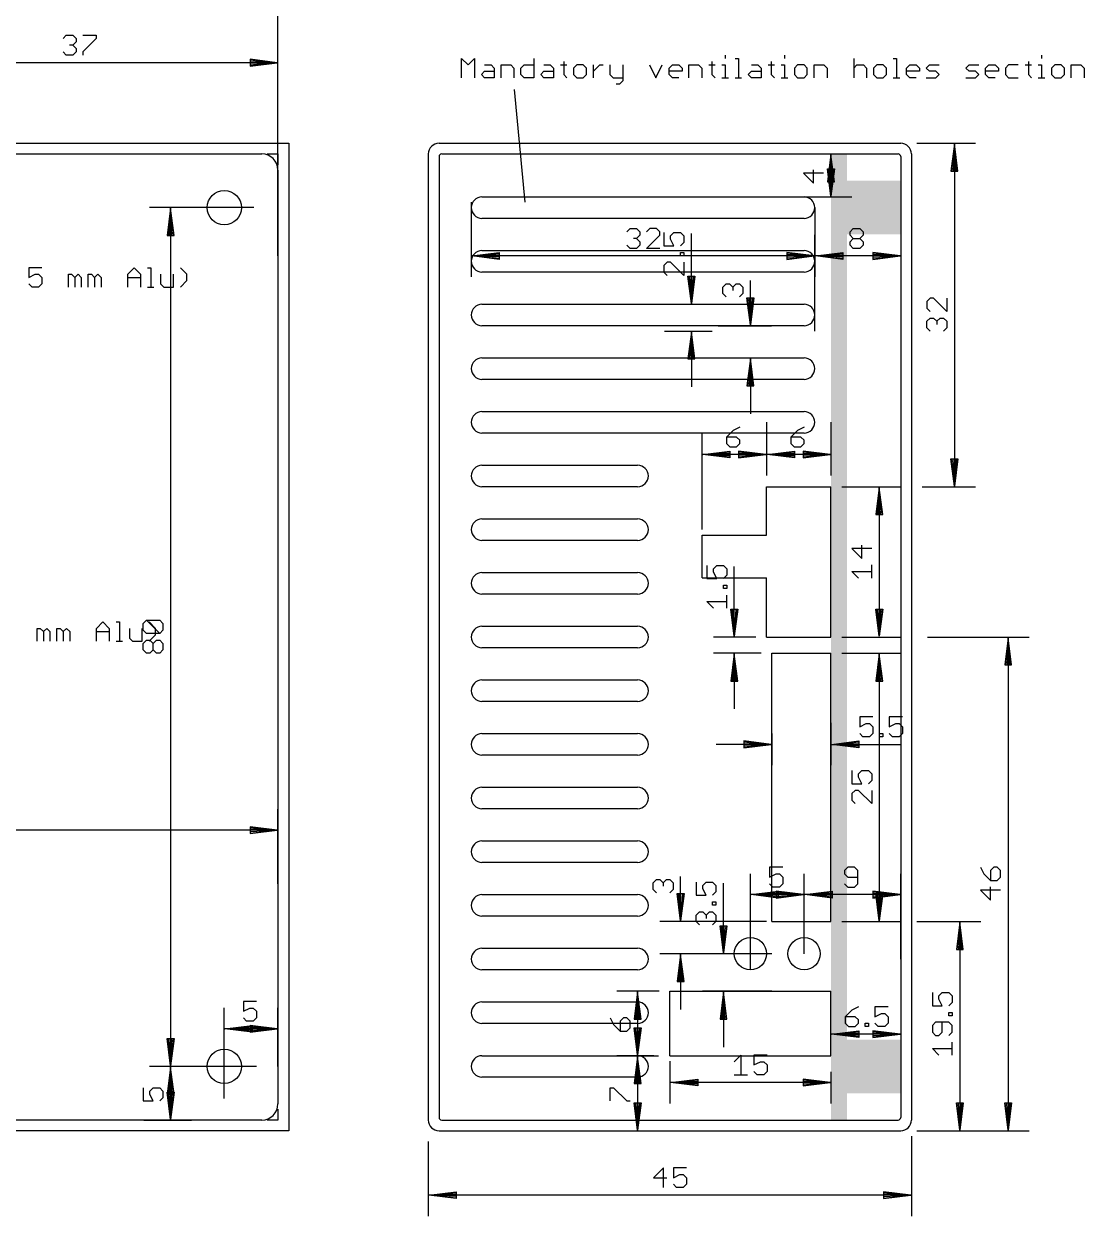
# Model space of a CAD drawing. Extents: x -55 to 231, y -301 to 164.
# Drawn here: x 132.3 to 231.1, y -8 to 103.1 of the extents above; entities that cross this region are included whole.
import ezdxf

# ---------------------------------------------------------------- set-up
doc = ezdxf.new("R2010")
doc.units = 0
for name, color, linetype in [('113', 140, 'CONTINUOUS'), ('115', 5, 'CONTINUOUS'), ('28', 3, 'CONTINUOUS'), ('47', 7, 'CONTINUOUS'), ('51', 53, 'CONTINUOUS')]:
    doc.layers.add(name, color=color, linetype=linetype)

# ---------------------------------------------------------------- blocks, each defined once
blk = doc.blocks.new('RECT')
blk.add_solid([(-0.5, -0.5), (0.5, -0.5), (-0.5, 0.5), (0.5, 0.5)])

msp = doc.modelspace()

# ---------------------------------------------------------------- linework, layer by layer
at = {"layer": '113'}
for p, q in [((133.9982, 80.3999), (132.7993, 80.3999)), ((132.7993, 80.3999), (132.7993, 79.5008)), ((142.0072, 79.8005), (142.6066, 80.3999)), ((142.6066, 80.3999), (143.2061, 79.8005)), ((143.8488, 80.3999), (144.1485, 80.3999)), ((144.1485, 80.3999), (144.1485, 78.6016)), ((147.5175, 79.8005), (146.918, 80.3999)), ((132.7993, 79.5008), (133.3988, 79.8005)), ((133.0991, 78.6016), (132.7993, 78.9013)), ((133.3988, 79.8005), (133.6985, 79.8005)), ((133.6985, 79.8005), (133.9982, 79.5008)), ((133.9982, 78.9013), (133.6985, 78.6016)), ((133.9982, 79.5008), (133.9982, 78.9013)), ((136.4825, 78.6016), (136.4825, 79.8005)), ((136.4825, 79.8005), (136.7822, 79.8005)), ((136.7822, 79.8005), (137.0819, 79.5008)), ((137.0819, 79.5008), (137.3816, 79.8005)), ((137.0819, 79.5008), (137.0819, 78.6016)), ((137.3816, 79.8005), (137.6814, 79.5008)), ((137.6814, 79.5008), (137.6814, 78.6016)), ((138.324, 78.6016), (138.324, 79.8005)), ((138.324, 79.8005), (138.6238, 79.8005)), ((138.6238, 79.8005), (138.9235, 79.5008)), ((138.9235, 79.5008), (139.2232, 79.8005)), ((138.9235, 79.5008), (138.9235, 78.6016)), ((139.2232, 79.8005), (139.5229, 79.5008)), ((139.5229, 79.5008), (139.5229, 78.6016)), ((142.0072, 78.6016), (142.0072, 79.8005)), ((142.0072, 79.5008), (143.2061, 79.5008)), ((143.2061, 79.8005), (143.2061, 78.6016)), ((145.0765, 79.8005), (145.0765, 78.9013)), ((145.0765, 78.9013), (145.3762, 78.6016)), ((146.2754, 78.6016), (146.2754, 79.8005)), ((146.918, 78.6016), (147.5175, 79.201)), ((147.5175, 79.201), (147.5175, 79.8005)), ((133.6985, 78.6016), (133.0991, 78.6016)), ((143.8488, 78.6016), (144.4482, 78.6016)), ((145.3762, 78.6016), (146.2754, 78.6016)), ((133.5666, 45.6016), (133.5666, 46.8005)), ((133.5666, 46.8005), (133.8663, 46.8005)), ((133.8663, 46.8005), (134.166, 46.5008)), ((134.166, 46.5008), (134.4657, 46.8005)), ((134.4657, 46.8005), (134.7654, 46.5008)), ((135.4081, 45.6016), (135.4081, 46.8005)), ((135.4081, 46.8005), (135.7078, 46.8005)), ((135.7078, 46.8005), (136.0076, 46.5008)), ((136.0076, 46.5008), (136.3073, 46.8005)), ((136.3073, 46.8005), (136.607, 46.5008)), ((139.0913, 46.8005), (139.6907, 47.3999)), ((139.0913, 45.6016), (139.0913, 46.8005)), ((139.6907, 47.3999), (140.2902, 46.8005)), ((140.2902, 46.8005), (140.2902, 45.6016)), ((140.9328, 47.3999), (141.2326, 47.3999)), ((141.2326, 47.3999), (141.2326, 45.6016)), ((142.1606, 46.8005), (142.1606, 45.9013)), ((143.3594, 45.6016), (143.3594, 46.8005)), ((144.6016, 46.8005), (144.0021, 47.3999)), ((144.6016, 46.201), (144.6016, 46.8005)), ((134.166, 46.5008), (134.166, 45.6016)), ((134.7654, 46.5008), (134.7654, 45.6016)), ((136.0076, 46.5008), (136.0076, 45.6016)), ((136.607, 46.5008), (136.607, 45.6016)), ((139.0913, 46.5008), (140.2902, 46.5008)), ((140.9328, 45.6016), (141.5323, 45.6016)), ((142.1606, 45.9013), (142.4603, 45.6016)), ((142.4603, 45.6016), (143.3594, 45.6016)), ((144.0021, 45.6016), (144.6016, 46.201))]:
    msp.add_line(p, q, dxfattribs=at)
at = {"layer": '28'}
for p, q in [((2.5, 91), (154.5, 91)), ((156, 89.5), (156, 2.5)), ((154.5, 1), (2.5, 1))]:
    msp.add_line(p, q, dxfattribs=at)
for centre in [(151, 86), (151, 6)]:
    msp.add_circle(centre, 1.6, dxfattribs=at)
for centre, start, end in [((154.5, 89.5), 0, 90), ((154.5, 2.5), 270, 0)]:
    msp.add_arc(centre, 1.5, start, end, dxfattribs=at)
at = {"layer": '47'}
for p, q in [((156, 90.5), (156, 106.45)), ((135.9829, 101.7472), (136.2911, 102.0554)), ((136.2911, 102.0554), (136.9075, 102.0554)), ((136.9075, 101.1308), (136.5993, 101.1308)), ((136.9075, 102.0554), (137.2157, 101.7472)), ((137.2157, 101.439), (136.9075, 101.1308)), ((136.9075, 101.1308), (137.2157, 100.8226)), ((137.2157, 101.7472), (137.2157, 101.439)), ((137.8245, 102.0554), (139.0573, 102.0554)), ((139.0573, 101.7472), (137.8245, 100.5144)), ((139.0573, 102.0554), (139.0573, 101.7472)), ((156, 81.5), (156, 101.45)), ((136.2911, 100.2062), (135.9829, 100.5144)), ((136.9075, 100.2062), (136.2911, 100.2062)), ((137.2157, 100.5144), (136.9075, 100.2062)), ((137.2157, 100.8226), (137.2157, 100.5144)), ((137.8245, 100.5144), (137.8245, 100.2062)), ((197.6487, 100.1997), (197.6487, 99.8999)), ((203.1734, 100.1997), (203.1734, 99.8999)), ((227.1138, 100.1997), (227.1138, 99.8999)), ((155.935, 99.5), (119.065, 99.5)), ((155.935, 99.5), (153.4, 99.8192)), ((153.4, 99.8192), (153.4, 99.1808)), ((155.935, 99.5), (153.4, 99.76)), ((155.935, 99.5), (153.4, 99.63)), ((153.4, 99.1808), (155.935, 99.5)), ((153.4, 99.37), (155.935, 99.5)), ((153.4, 99.24), (155.935, 99.5)), ((173.1016, 98.1016), (173.1016, 99.8999)), ((173.1016, 99.8999), (173.701, 99.3005)), ((173.701, 99.3005), (174.3005, 99.8999)), ((174.3005, 99.8999), (174.3005, 98.1016)), ((175.2429, 99.3005), (175.8423, 99.3005)), ((175.8423, 99.3005), (176.1421, 99.0008)), ((176.1421, 99.0008), (176.1421, 98.1016)), ((176.7847, 98.1016), (176.7847, 99.3005)), ((176.7847, 99.3005), (177.6839, 99.3005)), ((177.6839, 99.3005), (177.9836, 99.0008)), ((177.9836, 99.0008), (177.9836, 98.1016)), ((178.6263, 99.0008), (178.926, 99.3005)), ((178.6263, 98.4013), (178.6263, 99.0008)), ((178.926, 99.3005), (179.8252, 99.3005)), ((179.8252, 99.8999), (179.8252, 98.1016)), ((180.7676, 99.3005), (181.3671, 99.3005)), ((181.3671, 99.3005), (181.6668, 99.0008)), ((181.6668, 99.0008), (181.6668, 98.1016)), ((182.3095, 99.3005), (182.9089, 99.3005)), ((182.6092, 99.6002), (182.6092, 98.4013)), ((183.8369, 99.3005), (183.5372, 99.0008)), ((183.5372, 99.0008), (183.5372, 98.4013)), ((184.4363, 99.3005), (183.8369, 99.3005)), ((184.7361, 99.0008), (184.4363, 99.3005)), ((184.7361, 98.4013), (184.7361, 99.0008)), ((185.3787, 98.1016), (185.3787, 99.3005)), ((185.3787, 98.701), (185.9782, 99.3005)), ((185.9782, 99.3005), (186.2779, 99.3005)), ((186.9134, 99.3005), (186.9134, 98.4013)), ((188.1123, 99.3005), (188.1123, 97.8019)), ((190.5965, 99.3005), (191.196, 98.1016)), ((191.196, 98.1016), (191.7954, 99.3005)), ((192.4381, 99.0008), (192.7378, 99.3005)), ((192.4381, 98.4013), (192.4381, 99.0008)), ((192.7378, 99.3005), (193.3373, 99.3005)), ((193.3373, 99.3005), (193.637, 99.0008)), ((193.637, 99.0008), (193.637, 98.701)), ((194.2797, 98.1016), (194.2797, 99.3005)), ((194.2797, 99.3005), (195.1788, 99.3005)), ((195.1788, 99.3005), (195.4786, 99.0008)), ((195.4786, 99.0008), (195.4786, 98.1016)), ((196.1213, 99.3005), (196.7207, 99.3005)), ((196.421, 99.6002), (196.421, 98.4013)), ((197.349, 99.3005), (197.6487, 99.3005)), ((197.6487, 99.3005), (197.6487, 98.1016)), ((198.5767, 99.8999), (198.8764, 99.8999)), ((198.8764, 99.8999), (198.8764, 98.1016)), ((200.1041, 99.3005), (200.7036, 99.3005)), ((200.7036, 99.3005), (201.0033, 99.0008)), ((201.0033, 99.0008), (201.0033, 98.1016)), ((201.646, 99.3005), (202.2454, 99.3005)), ((201.9457, 99.6002), (201.9457, 98.4013)), ((202.8737, 99.3005), (203.1734, 99.3005)), ((203.1734, 99.3005), (203.1734, 98.1016)), ((204.4011, 99.3005), (204.1014, 99.0008)), ((204.1014, 99.0008), (204.1014, 98.4013)), ((205.0006, 99.3005), (204.4011, 99.3005)), ((205.3003, 99.0008), (205.0006, 99.3005)), ((205.3003, 98.4013), (205.3003, 99.0008)), ((205.943, 98.1016), (205.943, 99.3005)), ((205.943, 99.3005), (206.8421, 99.3005)), ((206.8421, 99.3005), (207.1419, 99.0008)), ((207.1419, 99.0008), (207.1419, 98.1016)), ((209.6261, 99.8999), (209.6261, 98.1016)), ((209.6261, 99.0008), (209.9258, 99.3005)), ((209.9258, 99.3005), (210.5253, 99.3005)), ((210.5253, 99.3005), (210.825, 99.0008)), ((210.825, 99.0008), (210.825, 98.1016)), ((211.7674, 99.3005), (211.4677, 99.0008)), ((211.4677, 99.0008), (211.4677, 98.4013)), ((212.3669, 99.3005), (211.7674, 99.3005)), ((212.6666, 99.0008), (212.3669, 99.3005)), ((212.6666, 98.4013), (212.6666, 99.0008)), ((213.3093, 99.8999), (213.609, 99.8999)), ((213.609, 99.8999), (213.609, 98.1016)), ((214.537, 99.0008), (214.8367, 99.3005)), ((214.537, 98.4013), (214.537, 99.0008)), ((214.8367, 99.3005), (215.4361, 99.3005)), ((215.4361, 99.3005), (215.7359, 99.0008)), ((215.7359, 99.0008), (215.7359, 98.701)), ((216.3785, 99.0008), (216.6783, 99.3005)), ((216.6783, 98.701), (216.3785, 99.0008)), ((216.6783, 99.3005), (217.5774, 99.3005)), ((220.0617, 99.0008), (220.3614, 99.3005)), ((220.3614, 98.701), (220.0617, 99.0008)), ((220.3614, 99.3005), (221.2606, 99.3005)), ((221.9033, 99.0008), (222.203, 99.3005)), ((221.9033, 98.4013), (221.9033, 99.0008)), ((222.203, 99.3005), (222.8024, 99.3005)), ((222.8024, 99.3005), (223.1022, 99.0008)), ((223.1022, 99.0008), (223.1022, 98.701)), ((224.0446, 99.3005), (223.7448, 99.0008)), ((223.7448, 99.0008), (223.7448, 98.4013)), ((224.9437, 99.3005), (224.0446, 99.3005)), ((225.5864, 99.3005), (226.1859, 99.3005)), ((225.8861, 99.6002), (225.8861, 98.4013)), ((226.8141, 99.3005), (227.1138, 99.3005)), ((227.1138, 99.3005), (227.1138, 98.1016)), ((228.3416, 99.3005), (228.0418, 99.0008)), ((228.0418, 99.0008), (228.0418, 98.4013)), ((228.941, 99.3005), (228.3416, 99.3005)), ((229.2407, 99.0008), (228.941, 99.3005)), ((229.2407, 98.4013), (229.2407, 99.0008)), ((229.8834, 98.1016), (229.8834, 99.3005)), ((229.8834, 99.3005), (230.7826, 99.3005)), ((230.7826, 99.3005), (231.0823, 99.0008)), ((231.0823, 99.0008), (231.0823, 98.1016)), ((174.9432, 98.4013), (175.2429, 98.701)), ((175.2429, 98.1016), (174.9432, 98.4013)), ((175.2429, 98.701), (176.1421, 98.701)), ((176.1421, 98.1016), (175.2429, 98.1016)), ((178.926, 98.1016), (178.6263, 98.4013)), ((179.8252, 98.1016), (178.926, 98.1016)), ((180.4679, 98.4013), (180.7676, 98.701)), ((180.7676, 98.1016), (180.4679, 98.4013)), ((180.7676, 98.701), (181.6668, 98.701)), ((181.6668, 98.1016), (180.7676, 98.1016)), ((182.6092, 98.4013), (182.9089, 98.1016)), ((183.5372, 98.4013), (183.8369, 98.1016)), ((183.8369, 98.1016), (184.4363, 98.1016)), ((184.4363, 98.1016), (184.7361, 98.4013)), ((186.9134, 98.4013), (187.2131, 98.1016)), ((187.2131, 98.1016), (188.1123, 98.1016)), ((188.1123, 97.8019), (187.8126, 97.5022)), ((193.637, 98.701), (192.4381, 98.701)), ((192.7378, 98.1016), (192.4381, 98.4013)), ((193.3373, 98.1016), (192.7378, 98.1016)), ((196.421, 98.4013), (196.7207, 98.1016)), ((197.349, 98.1016), (197.9484, 98.1016)), ((198.5767, 98.1016), (199.1761, 98.1016)), ((199.8044, 98.4013), (200.1041, 98.701)), ((200.1041, 98.1016), (199.8044, 98.4013)), ((200.1041, 98.701), (201.0033, 98.701)), ((201.0033, 98.1016), (200.1041, 98.1016)), ((201.9457, 98.4013), (202.2454, 98.1016)), ((202.8737, 98.1016), (203.4731, 98.1016)), ((204.1014, 98.4013), (204.4011, 98.1016)), ((204.4011, 98.1016), (205.0006, 98.1016)), ((205.0006, 98.1016), (205.3003, 98.4013)), ((211.4677, 98.4013), (211.7674, 98.1016)), ((211.7674, 98.1016), (212.3669, 98.1016)), ((212.3669, 98.1016), (212.6666, 98.4013)), ((213.3093, 98.1016), (213.9087, 98.1016)), ((215.7359, 98.701), (214.537, 98.701)), ((214.8367, 98.1016), (214.537, 98.4013)), ((215.4361, 98.1016), (214.8367, 98.1016)), ((216.3785, 98.1016), (217.2777, 98.1016)), ((217.2777, 98.701), (216.6783, 98.701)), ((217.5774, 98.4013), (217.2777, 98.701)), ((217.2777, 98.1016), (217.5774, 98.4013)), ((220.0617, 98.1016), (220.9609, 98.1016)), ((220.9609, 98.701), (220.3614, 98.701)), ((221.2606, 98.4013), (220.9609, 98.701)), ((220.9609, 98.1016), (221.2606, 98.4013)), ((223.1022, 98.701), (221.9033, 98.701)), ((222.203, 98.1016), (221.9033, 98.4013)), ((222.8024, 98.1016), (222.203, 98.1016)), ((223.7448, 98.4013), (224.0446, 98.1016)), ((224.0446, 98.1016), (224.9437, 98.1016)), ((225.8861, 98.4013), (226.1859, 98.1016)), ((226.8141, 98.1016), (227.4136, 98.1016)), ((228.0418, 98.4013), (228.3416, 98.1016)), ((228.3416, 98.1016), (228.941, 98.1016)), ((228.941, 98.1016), (229.2407, 98.4013)), ((178, 97), (179, 86.5)), ((187.8126, 97.5022), (187.5128, 97.5022)), ((215.5, 92), (220.95, 92)), ((219, 91.935), (218.6808, 89.4)), ((219, 91.935), (218.74, 89.4)), ((219, 91.935), (218.87, 89.4)), ((219, 91.935), (219, 60.065)), ((219.3192, 89.4), (219, 91.935)), ((219.13, 89.4), (219, 91.935)), ((219.26, 89.4), (219, 91.935)), ((204.5, 91), (209.45, 91)), ((207.5, 90.935), (207.1808, 88.4)), ((207.5, 90.935), (207.24, 88.4)), ((207.5, 90.935), (207.37, 88.4)), ((207.5, 90.935), (207.5, 87.065)), ((207.8192, 88.4), (207.5, 90.935)), ((207.63, 88.4), (207.5, 90.935)), ((207.76, 88.4), (207.5, 90.935)), ((206.7938, 89.2019), (204.9446, 89.2019)), ((204.9446, 89.2019), (205.8692, 88.2773)), ((205.8692, 88.2773), (205.8692, 89.5101)), ((207.5, 87.065), (207.1808, 89.6)), ((207.1808, 89.6), (207.8192, 89.6)), ((207.5, 87.065), (207.24, 89.6)), ((207.5, 87.065), (207.37, 89.6)), ((207.8192, 89.6), (207.5, 87.065)), ((207.63, 89.6), (207.5, 87.065)), ((207.76, 89.6), (207.5, 87.065)), ((218.6808, 89.4), (219.3192, 89.4)), ((207.1808, 88.4), (207.8192, 88.4)), ((204.5, 87), (209.45, 87)), ((153.75, 86), (144.05, 86)), ((146, 85.935), (145.6808, 83.4)), ((146, 85.935), (145.74, 83.4)), ((146, 85.935), (145.87, 83.4)), ((146, 85.935), (146, 6.065)), ((146.3192, 83.4), (146, 85.935)), ((146.13, 83.4), (146, 85.935)), ((146.26, 83.4), (146, 85.935)), ((174, 86.5), (174, 79.55)), ((206, 86), (206, 79.55)), ((145.6808, 83.4), (146.3192, 83.4)), ((188.4829, 83.7472), (188.7911, 84.0554)), ((188.7911, 84.0554), (189.4075, 84.0554)), ((189.4075, 84.0554), (189.7157, 83.7472)), ((189.7157, 83.439), (189.4075, 83.1308)), ((189.7157, 83.7472), (189.7157, 83.439)), ((190.6327, 84.0554), (190.3245, 83.7472)), ((190.3245, 82.2062), (191.5573, 83.439)), ((191.2491, 84.0554), (190.6327, 84.0554)), ((191.5573, 83.7472), (191.2491, 84.0554)), ((191.5573, 83.439), (191.5573, 83.7472)), ((191.9446, 83.6713), (191.9446, 82.4386)), ((192.561, 83.3631), (192.8692, 83.6713)), ((192.561, 83.0549), (192.561, 83.3631)), ((192.8692, 83.6713), (193.4856, 83.6713)), ((193.4856, 83.6713), (193.7938, 83.3631)), ((193.7938, 83.3631), (193.7938, 82.7468)), ((194.5, 77.065), (194.5, 83.5809)), ((206, 74.5), (206, 83.45)), ((209.2773, 83.7472), (209.5855, 84.0554)), ((209.2773, 83.439), (209.2773, 83.7472)), ((209.5855, 83.1308), (209.2773, 83.439)), ((209.5855, 84.0554), (210.2019, 84.0554)), ((210.2019, 84.0554), (210.5101, 83.7472)), ((210.5101, 83.439), (210.2019, 83.1308)), ((210.5101, 83.7472), (210.5101, 83.439)), ((188.7911, 82.2062), (188.4829, 82.5144)), ((189.4075, 82.2062), (188.7911, 82.2062)), ((189.4075, 83.1308), (189.0993, 83.1308)), ((189.4075, 83.1308), (189.7157, 82.8226)), ((189.7157, 82.5144), (189.4075, 82.2062)), ((189.7157, 82.8226), (189.7157, 82.5144)), ((191.5573, 82.2062), (190.3245, 82.2062)), ((191.9446, 82.4386), (192.8692, 82.4386)), ((192.8692, 82.4386), (192.561, 83.0549)), ((193.7938, 82.7468), (193.4856, 82.4386)), ((209.2773, 82.8226), (209.5855, 83.1308)), ((209.2773, 82.5144), (209.2773, 82.8226)), ((209.5855, 82.2062), (209.2773, 82.5144)), ((209.5855, 83.1308), (210.2019, 83.1308)), ((210.2019, 82.2062), (209.5855, 82.2062)), ((210.2019, 83.1308), (210.5101, 82.8226)), ((210.5101, 82.5144), (210.2019, 82.2062)), ((210.5101, 82.8226), (210.5101, 82.5144)), ((214, 83), (214, 79.55)), ((174.065, 81.5), (176.6, 81.8192)), ((174.065, 81.5), (176.6, 81.76)), ((174.065, 81.5), (176.6, 81.63)), ((205.935, 81.5), (174.065, 81.5)), ((176.6, 81.1808), (174.065, 81.5)), ((176.6, 81.37), (174.065, 81.5)), ((176.6, 81.24), (174.065, 81.5)), ((176.6, 81.8192), (176.6, 81.1808)), ((193.4856, 81.5178), (193.4856, 81.826)), ((193.4856, 81.826), (193.7938, 81.826)), ((193.7938, 81.5178), (193.4856, 81.5178)), ((193.7938, 81.826), (193.7938, 81.5178)), ((205.935, 81.5), (203.4, 81.8192)), ((203.4, 81.8192), (203.4, 81.1808)), ((205.935, 81.5), (203.4, 81.76)), ((205.935, 81.5), (203.4, 81.63)), ((203.4, 81.1808), (205.935, 81.5)), ((203.4, 81.37), (205.935, 81.5)), ((203.4, 81.24), (205.935, 81.5)), ((206.065, 81.5), (208.6, 81.8192)), ((206.065, 81.5), (208.6, 81.76)), ((206.065, 81.5), (208.6, 81.63)), ((213.935, 81.5), (206.065, 81.5)), ((208.6, 81.1808), (206.065, 81.5)), ((208.6, 81.37), (206.065, 81.5)), ((208.6, 81.24), (206.065, 81.5)), ((208.6, 81.8192), (208.6, 81.1808)), ((213.935, 81.5), (211.4, 81.8192)), ((211.4, 81.8192), (211.4, 81.1808)), ((213.935, 81.5), (211.4, 81.76)), ((213.935, 81.5), (211.4, 81.63)), ((211.4, 81.1808), (213.935, 81.5)), ((211.4, 81.37), (213.935, 81.5)), ((211.4, 81.24), (213.935, 81.5)), ((192.2528, 80.909), (191.9446, 80.6008)), ((191.9446, 80.6008), (191.9446, 79.9844)), ((191.9446, 79.9844), (192.2528, 79.6762)), ((192.561, 80.909), (192.2528, 80.909)), ((193.7938, 79.6762), (192.561, 80.909)), ((193.7938, 80.909), (193.7938, 79.6762)), ((194.5, 77.065), (194.1808, 79.6)), ((194.1808, 79.6), (194.8192, 79.6)), ((194.5, 77.065), (194.24, 79.6)), ((194.5, 77.065), (194.37, 79.6)), ((194.8192, 79.6), (194.5, 77.065)), ((194.63, 79.6), (194.5, 77.065)), ((194.76, 79.6), (194.5, 77.065)), ((197.4446, 78.6008), (197.7528, 78.909)), ((197.7528, 78.909), (198.061, 78.909)), ((198.061, 78.909), (198.3692, 78.6008)), ((198.3692, 78.6008), (198.6774, 78.909)), ((198.6774, 78.909), (198.9856, 78.909)), ((198.9856, 78.909), (199.2938, 78.6008)), ((200, 75.065), (200, 79.1977)), ((197.4446, 77.9844), (197.4446, 78.6008)), ((197.7528, 77.6762), (197.4446, 77.9844)), ((198.3692, 78.6008), (198.3692, 78.2926)), ((199.2938, 77.9844), (198.9856, 77.6762)), ((199.2938, 78.6008), (199.2938, 77.9844)), ((191.5, 77), (196.45, 77)), ((200, 75.065), (199.6808, 77.6)), ((199.6808, 77.6), (200.3192, 77.6)), ((200, 75.065), (199.74, 77.6)), ((200, 75.065), (199.87, 77.6)), ((200.3192, 77.6), (200, 75.065)), ((200.13, 77.6), (200, 75.065)), ((200.26, 77.6), (200, 75.065)), ((216.7528, 77.5573), (216.4446, 77.2491)), ((216.4446, 77.2491), (216.4446, 76.6327)), ((217.061, 77.5573), (216.7528, 77.5573)), ((218.2938, 76.3245), (217.061, 77.5573)), ((218.2938, 77.5573), (218.2938, 76.3245)), ((216.4446, 76.6327), (216.7528, 76.3245)), ((216.4446, 75.4075), (216.7528, 75.7157)), ((216.7528, 75.7157), (217.061, 75.7157)), ((217.061, 75.7157), (217.3692, 75.4075)), ((217.3692, 75.4075), (217.6774, 75.7157)), ((217.6774, 75.7157), (217.9856, 75.7157)), ((217.9856, 75.7157), (218.2938, 75.4075)), ((192, 74.5), (196.45, 74.5)), ((194.5, 74.435), (194.1808, 71.9)), ((194.5, 74.435), (194.24, 71.9)), ((194.5, 74.435), (194.37, 71.9)), ((194.5, 74.435), (194.5, 69.3)), ((194.8192, 71.9), (194.5, 74.435)), ((194.63, 71.9), (194.5, 74.435)), ((194.76, 71.9), (194.5, 74.435)), ((197, 75), (201.95, 75)), ((216.4446, 74.7911), (216.4446, 75.4075)), ((216.7528, 74.4829), (216.4446, 74.7911)), ((217.3692, 75.4075), (217.3692, 75.0993)), ((218.2938, 74.7911), (217.9856, 74.4829)), ((218.2938, 75.4075), (218.2938, 74.7911)), ((194.1808, 71.9), (194.8192, 71.9)), ((197.5, 72), (201.95, 72)), ((200, 71.935), (199.6808, 69.4)), ((200, 71.935), (199.74, 69.4)), ((200, 71.935), (199.87, 69.4)), ((200, 71.935), (200, 66.8)), ((200.3192, 69.4), (200, 71.935)), ((200.13, 69.4), (200, 71.935)), ((200.26, 69.4), (200, 71.935)), ((199.6808, 69.4), (200.3192, 69.4)), ((199.0101, 65.5554), (198.3937, 65.2472)), ((201.5, 66), (201.5, 61.05)), ((205.0101, 65.5554), (204.3937, 65.2472)), ((207.5, 66), (207.5, 61.05)), ((195.5, 56), (195.5, 64.95)), ((198.3937, 65.2472), (197.7773, 64.6308)), ((197.7773, 64.6308), (197.7773, 64.0144)), ((198.7019, 64.6308), (197.7773, 64.6308)), ((199.0101, 64.3226), (198.7019, 64.6308)), ((201.5, 65.5), (201.5, 61.05)), ((204.3937, 65.2472), (203.7773, 64.6308)), ((203.7773, 64.6308), (203.7773, 64.0144)), ((204.7019, 64.6308), (203.7773, 64.6308)), ((205.0101, 64.3226), (204.7019, 64.6308)), ((195.565, 63), (198.1, 63.3192)), ((197.7773, 64.0144), (198.0855, 63.7062)), ((198.0855, 63.7062), (198.7019, 63.7062)), ((198.1, 63.3192), (198.1, 62.6808)), ((198.7019, 63.7062), (199.0101, 64.0144)), ((201.435, 63), (198.9, 63.3192)), ((198.9, 63.3192), (198.9, 62.6808)), ((199.0101, 64.0144), (199.0101, 64.3226)), ((201.565, 63), (204.1, 63.3192)), ((203.7773, 64.0144), (204.0855, 63.7062)), ((204.0855, 63.7062), (204.7019, 63.7062)), ((204.1, 63.3192), (204.1, 62.6808)), ((204.7019, 63.7062), (205.0101, 64.0144)), ((207.435, 63), (204.9, 63.3192)), ((204.9, 63.3192), (204.9, 62.6808)), ((205.0101, 64.0144), (205.0101, 64.3226)), ((195.565, 63), (198.1, 63.26)), ((195.565, 63), (198.1, 63.13)), ((201.435, 63), (195.565, 63)), ((198.1, 62.6808), (195.565, 63)), ((198.1, 62.87), (195.565, 63)), ((198.1, 62.74), (195.565, 63)), ((201.435, 63), (198.9, 63.26)), ((201.435, 63), (198.9, 63.13)), ((198.9, 62.6808), (201.435, 63)), ((198.9, 62.87), (201.435, 63)), ((198.9, 62.74), (201.435, 63)), ((201.565, 63), (204.1, 63.26)), ((201.565, 63), (204.1, 63.13)), ((207.435, 63), (201.565, 63)), ((204.1, 62.6808), (201.565, 63)), ((204.1, 62.87), (201.565, 63)), ((204.1, 62.74), (201.565, 63)), ((207.435, 63), (204.9, 63.26)), ((207.435, 63), (204.9, 63.13)), ((204.9, 62.6808), (207.435, 63)), ((204.9, 62.87), (207.435, 63)), ((204.9, 62.74), (207.435, 63)), ((219, 60.065), (218.6808, 62.6)), ((218.6808, 62.6), (219.3192, 62.6)), ((219, 60.065), (218.74, 62.6)), ((219, 60.065), (218.87, 62.6)), ((219.3192, 62.6), (219, 60.065)), ((219.13, 62.6), (219, 60.065)), ((219.26, 62.6), (219, 60.065)), ((208.5, 60), (213.95, 60)), ((216, 60), (220.95, 60)), ((212, 59.935), (211.6808, 57.4)), ((212, 59.935), (211.74, 57.4)), ((212, 59.935), (211.87, 57.4)), ((212, 59.935), (212, 46.065)), ((212.3192, 57.4), (212, 59.935)), ((212.13, 57.4), (212, 59.935)), ((212.26, 57.4), (212, 59.935)), ((211.6808, 57.4), (212.3192, 57.4)), ((210.3692, 53.3245), (210.3692, 54.5573)), ((211.2938, 54.2491), (209.4446, 54.2491)), ((209.4446, 54.2491), (210.3692, 53.3245)), ((195.9446, 52.6713), (195.9446, 51.4386)), ((196.561, 52.3631), (196.8692, 52.6713)), ((196.561, 52.0549), (196.561, 52.3631)), ((196.8692, 52.6713), (197.4856, 52.6713)), ((197.4856, 52.6713), (197.7938, 52.3631)), ((197.7938, 52.3631), (197.7938, 51.7468)), ((198.5, 46.065), (198.5, 52.5809)), ((211.2938, 51.4829), (211.2938, 52.7157)), ((195.9446, 51.4386), (196.8692, 51.4386)), ((196.8692, 51.4386), (196.561, 52.0549)), ((197.7938, 51.7468), (197.4856, 51.4386)), ((210.061, 51.4829), (209.4446, 52.0993)), ((209.4446, 52.0993), (211.2938, 52.0993)), ((197.4856, 50.5178), (197.4856, 50.826)), ((197.4856, 50.826), (197.7938, 50.826)), ((197.7938, 50.5178), (197.4856, 50.5178)), ((197.7938, 50.826), (197.7938, 50.5178)), ((196.561, 48.6762), (195.9446, 49.2926)), ((195.9446, 49.2926), (197.7938, 49.2926)), ((197.7938, 48.6762), (197.7938, 49.909)), ((198.5, 46.065), (198.1808, 48.6)), ((198.1808, 48.6), (198.8192, 48.6)), ((198.5, 46.065), (198.24, 48.6)), ((198.5, 46.065), (198.37, 48.6)), ((198.8192, 48.6), (198.5, 46.065)), ((198.63, 48.6), (198.5, 46.065)), ((198.76, 48.6), (198.5, 46.065)), ((212, 46.065), (211.6808, 48.6)), ((211.6808, 48.6), (212.3192, 48.6)), ((212, 46.065), (211.74, 48.6)), ((212, 46.065), (211.87, 48.6)), ((212.3192, 48.6), (212, 46.065)), ((212.13, 48.6), (212, 46.065)), ((212.26, 48.6), (212, 46.065)), ((143.4446, 47.2491), (143.7528, 47.5573)), ((143.4446, 46.6327), (143.4446, 47.2491)), ((143.7528, 47.5573), (144.9856, 47.5573)), ((144.9856, 46.3245), (143.7528, 47.5573)), ((144.9856, 47.5573), (145.2938, 47.2491)), ((145.2938, 47.2491), (145.2938, 46.6327)), ((143.7528, 46.3245), (143.4446, 46.6327)), ((143.4446, 45.4075), (143.7528, 45.7157)), ((144.9856, 46.3245), (143.7528, 46.3245)), ((143.7528, 45.7157), (144.061, 45.7157)), ((144.061, 45.7157), (144.3692, 45.4075)), ((144.3692, 45.4075), (144.6774, 45.7157)), ((144.6774, 45.7157), (144.9856, 45.7157)), ((145.2938, 46.6327), (144.9856, 46.3245)), ((144.9856, 45.7157), (145.2938, 45.4075)), ((200.5, 46), (196.55, 46)), ((208.5, 46), (213.95, 46)), ((216.5, 46), (225.95, 46)), ((224, 45.935), (223.6808, 43.4)), ((224, 45.935), (223.74, 43.4)), ((224, 45.935), (223.87, 43.4)), ((224, 45.935), (224, 0.065)), ((224.3192, 43.4), (224, 45.935)), ((224.13, 43.4), (224, 45.935)), ((224.26, 43.4), (224, 45.935)), ((143.4446, 44.7911), (143.4446, 45.4075)), ((143.7528, 44.4829), (143.4446, 44.7911)), ((144.061, 44.4829), (143.7528, 44.4829)), ((144.3692, 44.7911), (144.061, 44.4829)), ((144.3692, 44.7911), (144.3692, 45.4075)), ((144.6774, 44.4829), (144.3692, 44.7911)), ((144.9856, 44.4829), (144.6774, 44.4829)), ((145.2938, 44.7911), (144.9856, 44.4829)), ((145.2938, 45.4075), (145.2938, 44.7911)), ((201, 44.5), (196.55, 44.5)), ((198.5, 44.435), (198.1808, 41.9)), ((198.5, 44.435), (198.24, 41.9)), ((198.5, 44.435), (198.37, 41.9)), ((198.5, 44.435), (198.5, 39.3)), ((198.8192, 41.9), (198.5, 44.435)), ((198.63, 41.9), (198.5, 44.435)), ((198.76, 41.9), (198.5, 44.435)), ((208.5, 44.5), (213.95, 44.5)), ((212, 44.435), (211.6808, 41.9)), ((212, 44.435), (211.74, 41.9)), ((212, 44.435), (211.87, 41.9)), ((212, 44.435), (212, 19.565)), ((212.3192, 41.9), (212, 44.435)), ((212.13, 41.9), (212, 44.435)), ((212.26, 41.9), (212, 44.435)), ((223.6808, 43.4), (224.3192, 43.4)), ((198.1808, 41.9), (198.8192, 41.9)), ((211.6808, 41.9), (212.3192, 41.9)), ((207.5, 38), (207.5, 34.05)), ((211.409, 38.5554), (210.1762, 38.5554)), ((210.1762, 38.5554), (210.1762, 37.6308)), ((210.1762, 37.6308), (210.7926, 37.939)), ((210.7926, 37.939), (211.1008, 37.939)), ((211.1008, 37.939), (211.409, 37.6308)), ((214.1713, 38.5554), (212.9386, 38.5554)), ((212.9386, 38.5554), (212.9386, 37.6308)), ((212.9386, 37.6308), (213.5549, 37.939)), ((213.5549, 37.939), (213.8631, 37.939)), ((213.8631, 37.939), (214.1713, 37.6308)), ((202, 37), (202, 34.05)), ((210.4844, 36.7062), (210.1762, 37.0144)), ((211.1008, 36.7062), (210.4844, 36.7062)), ((211.409, 37.0144), (211.1008, 36.7062)), ((211.409, 37.6308), (211.409, 37.0144)), ((212.0178, 36.7062), (212.0178, 37.0144)), ((212.0178, 37.0144), (212.326, 37.0144)), ((212.326, 36.7062), (212.0178, 36.7062)), ((212.326, 37.0144), (212.326, 36.7062)), ((213.2468, 36.7062), (212.9386, 37.0144)), ((213.8631, 36.7062), (213.2468, 36.7062)), ((214.1713, 37.0144), (213.8631, 36.7062)), ((214.1713, 37.6308), (214.1713, 37.0144)), ((201.935, 36), (196.8, 36)), ((201.935, 36), (199.4, 36.3192)), ((199.4, 36.3192), (199.4, 35.6808)), ((201.935, 36), (199.4, 36.26)), ((201.935, 36), (199.4, 36.13)), ((199.4, 35.6808), (201.935, 36)), ((199.4, 35.87), (201.935, 36)), ((199.4, 35.74), (201.935, 36)), ((207.565, 36), (210.1, 36.3192)), ((207.565, 36), (210.1, 36.26)), ((207.565, 36), (210.1, 36.13)), ((207.565, 36), (214.0809, 36)), ((210.1, 35.6808), (207.565, 36)), ((210.1, 35.87), (207.565, 36)), ((210.1, 35.74), (207.565, 36)), ((210.1, 36.3192), (210.1, 35.6808)), ((209.4446, 33.5573), (209.4446, 32.3245)), ((210.061, 33.2491), (210.3692, 33.5573)), ((210.3692, 33.5573), (210.9856, 33.5573)), ((210.9856, 33.5573), (211.2938, 33.2491)), ((209.4446, 32.3245), (210.3692, 32.3245)), ((210.061, 32.9409), (210.061, 33.2491)), ((210.3692, 32.3245), (210.061, 32.9409)), ((211.2938, 32.6327), (210.9856, 32.3245)), ((211.2938, 33.2491), (211.2938, 32.6327)), ((209.7528, 31.7157), (209.4446, 31.4075)), ((209.4446, 31.4075), (209.4446, 30.7911)), ((210.061, 31.7157), (209.7528, 31.7157)), ((211.2938, 30.4829), (210.061, 31.7157)), ((211.2938, 31.7157), (211.2938, 30.4829)), ((209.4446, 30.7911), (209.7528, 30.4829)), ((156, 23), (156, 29.95)), ((155.935, 28), (90.565, 28)), ((155.935, 28), (153.4, 28.3192)), ((153.4, 28.3192), (153.4, 27.6808)), ((155.935, 28), (153.4, 28.26)), ((155.935, 28), (153.4, 28.13)), ((153.4, 27.6808), (155.935, 28)), ((153.4, 27.87), (155.935, 28)), ((153.4, 27.74), (155.935, 28)), ((203.0101, 24.5554), (201.7773, 24.5554)), ((201.7773, 24.5554), (201.7773, 23.6308)), ((209.0855, 24.5554), (208.7773, 24.2472)), ((209.7019, 24.5554), (209.0855, 24.5554)), ((210.0101, 24.2472), (209.7019, 24.5554)), ((221.4446, 24.5573), (221.7528, 23.9409)), ((222.6774, 24.5573), (222.3692, 24.2491)), ((222.9856, 24.5573), (222.6774, 24.5573)), ((223.2938, 24.2491), (222.9856, 24.5573)), ((190.9446, 23.1008), (191.2528, 23.409)), ((191.2528, 23.409), (191.561, 23.409)), ((191.561, 23.409), (191.8692, 23.1008)), ((191.8692, 23.1008), (192.1774, 23.409)), ((192.1774, 23.409), (192.4856, 23.409)), ((192.4856, 23.409), (192.7938, 23.1008)), ((193.5, 19.565), (193.5, 23.6977)), ((200, 15), (200, 23.95)), ((201.7773, 23.6308), (202.3937, 23.939)), ((202.3937, 23.939), (202.7019, 23.939)), ((202.7019, 23.939), (203.0101, 23.6308)), ((203.0101, 23.6308), (203.0101, 23.0144)), ((205, 16.5), (205, 23.95)), ((205, 19), (205, 23.95)), ((208.7773, 24.2472), (208.7773, 23.939)), ((208.7773, 23.939), (209.0855, 23.6308)), ((209.0855, 23.6308), (210.0101, 23.6308)), ((210.0101, 23.0144), (210.0101, 24.2472)), ((214, 16), (214, 23.95)), ((221.7528, 23.9409), (222.3692, 23.3245)), ((222.3692, 24.2491), (222.3692, 23.3245)), ((222.3692, 23.3245), (222.9856, 23.3245)), ((222.9856, 23.3245), (223.2938, 23.6327)), ((223.2938, 23.6327), (223.2938, 24.2491)), ((190.9446, 22.4844), (190.9446, 23.1008)), ((191.2528, 22.1762), (190.9446, 22.4844)), ((191.8692, 23.1008), (191.8692, 22.7926)), ((192.7938, 22.4844), (192.4856, 22.1762)), ((192.7938, 23.1008), (192.7938, 22.4844)), ((194.9446, 23.1713), (194.9446, 21.9386)), ((195.561, 22.8631), (195.8692, 23.1713)), ((195.561, 22.5549), (195.561, 22.8631)), ((195.8692, 21.9386), (195.561, 22.5549)), ((195.8692, 23.1713), (196.4856, 23.1713)), ((196.4856, 23.1713), (196.7938, 22.8631)), ((196.7938, 22.2468), (196.4856, 21.9386)), ((196.7938, 22.8631), (196.7938, 22.2468)), ((197.5, 16.565), (197.5, 23.0809)), ((200.065, 22), (202.6, 22.3192)), ((200.065, 22), (202.6, 22.26)), ((202.0855, 22.7062), (201.7773, 23.0144)), ((202.7019, 22.7062), (202.0855, 22.7062)), ((204.935, 22), (202.4, 22.3192)), ((202.4, 22.3192), (202.4, 21.6808)), ((204.935, 22), (202.4, 22.26)), ((202.6, 22.3192), (202.6, 21.6808)), ((203.0101, 23.0144), (202.7019, 22.7062)), ((205.065, 22), (207.6, 22.3192)), ((205.065, 22), (207.6, 22.26)), ((207.6, 22.3192), (207.6, 21.6808)), ((208.7773, 23.0144), (209.0855, 22.7062)), ((209.0855, 22.7062), (209.7019, 22.7062)), ((209.7019, 22.7062), (210.0101, 23.0144)), ((213.935, 22), (211.4, 22.3192)), ((211.4, 22.3192), (211.4, 21.6808)), ((213.935, 22), (211.4, 22.26)), ((223.2938, 22.4075), (221.4446, 22.4075)), ((221.4446, 22.4075), (222.3692, 21.4829)), ((222.3692, 21.4829), (222.3692, 22.7157)), ((193.5, 19.565), (193.1808, 22.1)), ((193.1808, 22.1), (193.8192, 22.1)), ((193.5, 19.565), (193.24, 22.1)), ((193.5, 19.565), (193.37, 22.1)), ((193.8192, 22.1), (193.5, 19.565)), ((193.63, 22.1), (193.5, 19.565)), ((193.76, 22.1), (193.5, 19.565)), ((194.9446, 21.9386), (195.8692, 21.9386)), ((196.4856, 21.0178), (196.4856, 21.326)), ((196.4856, 21.326), (196.7938, 21.326)), ((196.7938, 21.326), (196.7938, 21.0178)), ((200.065, 22), (202.6, 22.13)), ((204.935, 22), (200.065, 22)), ((202.6, 21.6808), (200.065, 22)), ((202.6, 21.87), (200.065, 22)), ((202.6, 21.74), (200.065, 22)), ((204.935, 22), (202.4, 22.13)), ((202.4, 21.6808), (204.935, 22)), ((202.4, 21.87), (204.935, 22)), ((202.4, 21.74), (204.935, 22)), ((205.065, 22), (207.6, 22.13)), ((213.935, 22), (205.065, 22)), ((207.6, 21.6808), (205.065, 22)), ((207.6, 21.87), (205.065, 22)), ((207.6, 21.74), (205.065, 22)), ((213.935, 22), (211.4, 22.13)), ((211.4, 21.6808), (213.935, 22)), ((211.4, 21.87), (213.935, 22)), ((211.4, 21.74), (213.935, 22)), ((212, 19.565), (211.6808, 22.1)), ((211.6808, 22.1), (212.3192, 22.1)), ((212, 19.565), (211.74, 22.1)), ((212, 19.565), (211.87, 22.1)), ((212.3192, 22.1), (212, 19.565)), ((212.13, 22.1), (212, 19.565)), ((212.26, 22.1), (212, 19.565)), ((194.9446, 20.1008), (195.2528, 20.409)), ((194.9446, 19.4844), (194.9446, 20.1008)), ((195.2528, 20.409), (195.561, 20.409)), ((195.561, 20.409), (195.8692, 20.1008)), ((195.8692, 20.1008), (196.1774, 20.409)), ((195.8692, 20.1008), (195.8692, 19.7926)), ((196.1774, 20.409), (196.4856, 20.409)), ((196.7938, 21.0178), (196.4856, 21.0178)), ((196.4856, 20.409), (196.7938, 20.1008)), ((196.7938, 20.1008), (196.7938, 19.4844)), ((201.5, 19.5), (191.55, 19.5)), ((195.2528, 19.1762), (194.9446, 19.4844)), ((196.7938, 19.4844), (196.4856, 19.1762)), ((197.5, 16.565), (197.1808, 19.1)), ((197.1808, 19.1), (197.8192, 19.1)), ((197.5, 16.565), (197.24, 19.1)), ((197.5, 16.565), (197.37, 19.1)), ((197.8192, 19.1), (197.5, 16.565)), ((197.63, 19.1), (197.5, 16.565)), ((197.76, 19.1), (197.5, 16.565)), ((208.5, 19.5), (213.95, 19.5)), ((215.5, 19.5), (221.45, 19.5)), ((219.5, 19.435), (219.1808, 16.9)), ((219.5, 19.435), (219.24, 16.9)), ((219.5, 19.435), (219.37, 16.9)), ((219.5, 19.435), (219.5, 0.065)), ((219.8192, 16.9), (219.5, 19.435)), ((219.63, 16.9), (219.5, 19.435)), ((219.76, 16.9), (219.5, 19.435)), ((219.1808, 16.9), (219.8192, 16.9)), ((202, 16.5), (191.55, 16.5)), ((193.5, 16.435), (193.1808, 13.9)), ((193.5, 16.435), (193.24, 13.9)), ((193.5, 16.435), (193.37, 13.9)), ((193.5, 16.435), (193.5, 11.3)), ((193.8192, 13.9), (193.5, 16.435)), ((193.63, 13.9), (193.5, 16.435)), ((193.76, 13.9), (193.5, 16.435)), ((198.5, 16.5), (195.55, 16.5)), ((193.1808, 13.9), (193.8192, 13.9)), ((191.5, 13), (187.55, 13)), ((189.5, 12.935), (189.1808, 10.4)), ((189.5, 12.935), (189.24, 10.4)), ((189.5, 12.935), (189.37, 10.4)), ((189.5, 12.935), (189.5, 7.065)), ((189.8192, 10.4), (189.5, 12.935)), ((189.63, 10.4), (189.5, 12.935)), ((189.76, 10.4), (189.5, 12.935)), ((202, 13), (195.55, 13)), ((197.5, 12.935), (197.1808, 10.4)), ((197.5, 12.935), (197.24, 10.4)), ((197.5, 12.935), (197.37, 10.4)), ((197.5, 12.935), (197.5, 7.8)), ((197.8192, 10.4), (197.5, 12.935)), ((197.63, 10.4), (197.5, 12.935)), ((197.76, 10.4), (197.5, 12.935)), ((216.9446, 12.8736), (216.9446, 11.6408)), ((217.561, 12.5654), (217.8692, 12.8736)), ((217.561, 12.2572), (217.561, 12.5654)), ((217.8692, 11.6408), (217.561, 12.2572)), ((217.8692, 12.8736), (218.4856, 12.8736)), ((218.4856, 12.8736), (218.7938, 12.5654)), ((218.7938, 12.5654), (218.7938, 11.949)), ((151, 3), (151, 11.45)), ((154.0101, 12.0554), (152.7773, 12.0554)), ((152.7773, 12.0554), (152.7773, 11.1308)), ((152.7773, 11.1308), (153.3937, 11.439)), ((153.3937, 11.439), (153.7019, 11.439)), ((153.7019, 11.439), (154.0101, 11.1308)), ((154.0101, 11.1308), (154.0101, 10.5144)), ((156, 6), (156, 11.45)), ((209.4521, 11.2472), (208.8357, 10.6308)), ((210.0685, 11.5554), (209.4521, 11.2472)), ((212.8309, 11.5554), (211.5981, 11.5554)), ((211.5981, 11.5554), (211.5981, 10.6308)), ((216.9446, 11.6408), (217.8692, 11.6408)), ((218.7938, 11.949), (218.4856, 11.6408)), ((153.0855, 10.2062), (152.7773, 10.5144)), ((153.7019, 10.2062), (153.0855, 10.2062)), ((154.0101, 10.5144), (153.7019, 10.2062)), ((186.9446, 10.5101), (187.2528, 9.8937)), ((188.1774, 10.5101), (187.8692, 10.2019)), ((187.8692, 10.2019), (187.8692, 9.2773)), ((188.4856, 10.5101), (188.1774, 10.5101)), ((188.7938, 10.2019), (188.4856, 10.5101)), ((188.7938, 9.5855), (188.7938, 10.2019)), ((189.1808, 10.4), (189.8192, 10.4)), ((197.1808, 10.4), (197.8192, 10.4)), ((207.5, 7), (207.5, 10.95)), ((208.8357, 10.6308), (208.8357, 10.0144)), ((209.7603, 10.6308), (208.8357, 10.6308)), ((208.8357, 10.0144), (209.1439, 9.7062)), ((210.0685, 10.3226), (209.7603, 10.6308)), ((209.7603, 9.7062), (210.0685, 10.0144)), ((210.0685, 10.0144), (210.0685, 10.3226)), ((210.6773, 9.7062), (210.6773, 10.0144)), ((210.6773, 10.0144), (210.9855, 10.0144)), ((210.9855, 10.0144), (210.9855, 9.7062)), ((211.5981, 10.6308), (212.2145, 10.939)), ((211.9063, 9.7062), (211.5981, 10.0144)), ((212.2145, 10.939), (212.5227, 10.939)), ((212.5227, 10.939), (212.8309, 10.6308)), ((212.8309, 10.0144), (212.5227, 9.7062)), ((212.8309, 10.6308), (212.8309, 10.0144)), ((214, 10), (214, 7.05)), ((217.2528, 10.1112), (216.9446, 9.803)), ((218.4856, 10.1112), (217.2528, 10.1112)), ((217.8692, 9.1866), (217.8692, 10.1112)), ((218.4856, 10.72), (218.4856, 11.0282)), ((218.4856, 11.0282), (218.7938, 11.0282)), ((218.7938, 10.72), (218.4856, 10.72)), ((218.7938, 9.803), (218.4856, 10.1112)), ((218.7938, 11.0282), (218.7938, 10.72)), ((151.065, 9.5), (153.6, 9.8192)), ((151.065, 9.5), (153.6, 9.76)), ((151.065, 9.5), (153.6, 9.63)), ((155.935, 9.5), (151.065, 9.5)), ((153.6, 9.1808), (151.065, 9.5)), ((153.6, 9.37), (151.065, 9.5)), ((153.6, 9.24), (151.065, 9.5)), ((155.935, 9.5), (153.4, 9.8192)), ((153.4, 9.8192), (153.4, 9.1808)), ((155.935, 9.5), (153.4, 9.76)), ((155.935, 9.5), (153.4, 9.63)), ((153.4, 9.1808), (155.935, 9.5)), ((153.4, 9.37), (155.935, 9.5)), ((153.4, 9.24), (155.935, 9.5)), ((153.6, 9.8192), (153.6, 9.1808)), ((187.2528, 9.8937), (187.8692, 9.2773)), ((187.8692, 9.2773), (188.4856, 9.2773)), ((188.4856, 9.2773), (188.7938, 9.5855)), ((189.5, 7.065), (189.1808, 9.6)), ((189.1808, 9.6), (189.8192, 9.6)), ((189.5, 7.065), (189.24, 9.6)), ((189.5, 7.065), (189.37, 9.6)), ((189.8192, 9.6), (189.5, 7.065)), ((189.63, 9.6), (189.5, 7.065)), ((189.76, 9.6), (189.5, 7.065)), ((207.565, 9), (210.1, 9.3192)), ((207.565, 9), (210.1, 9.26)), ((207.565, 9), (210.1, 9.13)), ((213.935, 9), (207.565, 9)), ((210.1, 8.6808), (207.565, 9)), ((210.1, 8.87), (207.565, 9)), ((210.1, 8.74), (207.565, 9)), ((209.1439, 9.7062), (209.7603, 9.7062)), ((210.1, 9.3192), (210.1, 8.6808)), ((210.9855, 9.7062), (210.6773, 9.7062)), ((213.935, 9), (211.4, 9.3192)), ((211.4, 9.3192), (211.4, 8.6808)), ((213.935, 9), (211.4, 9.26)), ((213.935, 9), (211.4, 9.13)), ((211.4, 8.6808), (213.935, 9)), ((211.4, 8.87), (213.935, 9)), ((211.4, 8.74), (213.935, 9)), ((212.5227, 9.7062), (211.9063, 9.7062)), ((216.9446, 9.803), (216.9446, 9.1866)), ((216.9446, 9.1866), (217.2528, 8.8784)), ((217.561, 8.8784), (217.8692, 9.1866)), ((218.4856, 8.8784), (218.7938, 9.1866)), ((218.7938, 9.1866), (218.7938, 9.803)), ((146, 6.065), (145.6808, 8.6)), ((145.6808, 8.6), (146.3192, 8.6)), ((146, 6.065), (145.74, 8.6)), ((146, 6.065), (145.87, 8.6)), ((146.3192, 8.6), (146, 6.065)), ((146.13, 8.6), (146, 6.065)), ((146.26, 8.6), (146, 6.065)), ((217.2528, 8.8784), (217.561, 8.8784)), ((218.7938, 7.0369), (218.7938, 8.2697)), ((187, 7), (191.45, 7)), ((191, 7), (187.55, 7)), ((189.5, 6.935), (189.1808, 4.4)), ((189.5, 6.935), (189.24, 4.4)), ((189.5, 6.935), (189.37, 4.4)), ((189.5, 6.935), (189.5, 0.065)), ((189.8192, 4.4), (189.5, 6.935)), ((189.63, 4.4), (189.5, 6.935)), ((189.76, 4.4), (189.5, 6.935)), ((198.4829, 6.439), (199.0993, 7.0554)), ((199.0993, 7.0554), (199.0993, 5.2062)), ((201.5573, 7.0554), (200.3245, 7.0554)), ((200.3245, 7.0554), (200.3245, 6.1308)), ((217.561, 7.0369), (216.9446, 7.6533)), ((216.9446, 7.6533), (218.7938, 7.6533)), ((154, 6), (144.05, 6)), ((148, 6), (144.05, 6)), ((146, 5.935), (145.6808, 3.4)), ((146, 5.935), (145.74, 3.4)), ((146, 5.935), (145.87, 3.4)), ((146, 5.935), (146, 1.065)), ((146.3192, 3.4), (146, 5.935)), ((146.13, 3.4), (146, 5.935)), ((146.26, 3.4), (146, 5.935)), ((192.5, 6.5), (192.5, 2.55)), ((200.3245, 6.1308), (200.9409, 6.439)), ((200.9409, 6.439), (201.2491, 6.439)), ((201.2491, 6.439), (201.5573, 6.1308)), ((201.5573, 6.1308), (201.5573, 5.5144)), ((192.565, 4.5), (195.1, 4.8192)), ((192.565, 4.5), (195.1, 4.76)), ((192.565, 4.5), (195.1, 4.63)), ((207.435, 4.5), (192.565, 4.5)), ((195.1, 4.1808), (192.565, 4.5)), ((195.1, 4.37), (192.565, 4.5)), ((195.1, 4.24), (192.565, 4.5)), ((195.1, 4.8192), (195.1, 4.1808)), ((198.4829, 5.2062), (199.7157, 5.2062)), ((200.6327, 5.2062), (200.3245, 5.5144)), ((201.2491, 5.2062), (200.6327, 5.2062)), ((201.5573, 5.5144), (201.2491, 5.2062)), ((207.435, 4.5), (204.9, 4.8192)), ((204.9, 4.8192), (204.9, 4.1808)), ((207.435, 4.5), (204.9, 4.76)), ((207.435, 4.5), (204.9, 4.63)), ((204.9, 4.1808), (207.435, 4.5)), ((204.9, 4.37), (207.435, 4.5)), ((204.9, 4.24), (207.435, 4.5)), ((207.5, 5.5), (207.5, 2.55)), ((143.4446, 4.0101), (143.4446, 2.7773)), ((144.061, 3.7019), (144.3692, 4.0101)), ((144.061, 3.3937), (144.061, 3.7019)), ((144.3692, 2.7773), (144.061, 3.3937)), ((144.3692, 4.0101), (144.9856, 4.0101)), ((144.9856, 4.0101), (145.2938, 3.7019)), ((145.2938, 3.7019), (145.2938, 3.0855)), ((146, 1.065), (145.6808, 3.6)), ((145.6808, 3.6), (146.3192, 3.6)), ((145.6808, 3.4), (146.3192, 3.4)), ((146, 1.065), (145.74, 3.6)), ((146, 1.065), (145.87, 3.6)), ((146.3192, 3.6), (146, 1.065)), ((146.13, 3.6), (146, 1.065)), ((146.26, 3.6), (146, 1.065)), ((186.9446, 2.7773), (186.9446, 4.0101)), ((186.9446, 4.0101), (187.2528, 4.0101)), ((187.2528, 4.0101), (188.4856, 2.7773)), ((189.1808, 4.4), (189.8192, 4.4)), ((143.4446, 2.7773), (144.3692, 2.7773)), ((145.2938, 3.0855), (144.9856, 2.7773)), ((188.4856, 2.7773), (188.7938, 2.7773)), ((189.5, 0.065), (189.1808, 2.6)), ((189.1808, 2.6), (189.8192, 2.6)), ((189.5, 0.065), (189.24, 2.6)), ((189.5, 0.065), (189.37, 2.6)), ((189.8192, 2.6), (189.5, 0.065)), ((189.63, 2.6), (189.5, 0.065)), ((189.76, 2.6), (189.5, 0.065)), ((219.5, 0.065), (219.1808, 2.6)), ((219.1808, 2.6), (219.8192, 2.6)), ((219.5, 0.065), (219.24, 2.6)), ((219.5, 0.065), (219.37, 2.6)), ((219.8192, 2.6), (219.5, 0.065)), ((219.63, 2.6), (219.5, 0.065)), ((219.76, 2.6), (219.5, 0.065)), ((224, 0.065), (223.6808, 2.6)), ((223.6808, 2.6), (224.3192, 2.6)), ((224, 0.065), (223.74, 2.6)), ((224, 0.065), (223.87, 2.6)), ((224.3192, 2.6), (224, 0.065)), ((224.13, 2.6), (224, 0.065)), ((224.26, 2.6), (224, 0.065)), ((143.5, 1), (147.95, 1)), ((188, 0), (191.45, 0)), ((215.5, 0), (225.95, 0)), ((219, 0), (221.45, 0)), ((170, -1), (170, -7.95)), ((215, -0.5), (215, -7.95)), ((191.9075, -3.4446), (190.9829, -4.3692)), ((190.9829, -4.3692), (192.2157, -4.3692)), ((191.9075, -5.2938), (191.9075, -3.4446)), ((194.0573, -3.4446), (192.8245, -3.4446)), ((192.8245, -3.4446), (192.8245, -4.3692)), ((192.8245, -4.3692), (193.4409, -4.061)), ((193.4409, -4.061), (193.7491, -4.061)), ((193.7491, -4.061), (194.0573, -4.3692)), ((194.0573, -4.3692), (194.0573, -4.9856)), ((193.1327, -5.2938), (192.8245, -4.9856)), ((193.7491, -5.2938), (193.1327, -5.2938)), ((194.0573, -4.9856), (193.7491, -5.2938)), ((170.065, -6), (172.6, -5.6808)), ((170.065, -6), (172.6, -5.74)), ((170.065, -6), (172.6, -5.87)), ((214.935, -6), (170.065, -6)), ((172.6, -6.3192), (170.065, -6)), ((172.6, -6.13), (170.065, -6)), ((172.6, -6.26), (170.065, -6)), ((172.6, -5.6808), (172.6, -6.3192)), ((214.935, -6), (212.4, -5.6808)), ((212.4, -5.6808), (212.4, -6.3192)), ((214.935, -6), (212.4, -5.74)), ((214.935, -6), (212.4, -5.87)), ((212.4, -6.3192), (214.935, -6)), ((212.4, -6.13), (214.935, -6)), ((212.4, -6.26), (214.935, -6))]:
    msp.add_line(p, q, dxfattribs=at)
at = {"layer": '51'}
for p, q in [((0, 92), (157, 92)), ((157, 92), (157, 0)), ((171, 92), (214, 92)), ((133, 91), (134, 91)), ((135, 91), (136, 91)), ((137, 91), (138, 91)), ((139, 91), (140, 91)), ((141, 91), (142, 91)), ((143, 91), (144, 91)), ((145, 91), (146, 91)), ((147, 91), (148, 91)), ((149, 91), (150, 91)), ((151, 91), (152, 91)), ((153, 91), (154, 91)), ((155, 91), (156, 91)), ((156, 91), (156, 89.9778)), ((170, 91), (170, 1)), ((171, 90.75), (171, 1.25)), ((171.25, 91), (213.75, 91)), ((214, 90.75), (214, 1.25)), ((215, 91), (215, 1)), ((156, 88.9778), (156, 87.9556)), ((156, 86.9556), (156, 85.9333)), ((175, 87), (205, 87)), ((156, 84.9333), (156, 83.9111)), ((205, 85), (175, 85)), ((156, 82.9111), (156, 81.8889)), ((175, 82), (205, 82)), ((156, 80.8889), (156, 79.8667)), ((205, 80), (175, 80)), ((156, 78.8667), (156, 77.8444)), ((156, 76.8444), (156, 75.8222)), ((175, 77), (205, 77)), ((156, 74.8222), (156, 73.8)), ((205, 75), (175, 75)), ((156, 72.8), (156, 71.7778)), ((175, 72), (205, 72)), ((156, 70.7778), (156, 69.7556)), ((205, 70), (175, 70)), ((156, 68.7556), (156, 67.7333)), ((156, 66.7333), (156, 65.7111)), ((175, 67), (205, 67)), ((156, 64.7111), (156, 63.6889)), ((205, 65), (175, 65)), ((156, 62.6889), (156, 61.6667)), ((175, 62), (189.5, 62)), ((156, 60.6667), (156, 59.6444)), ((189.5, 60), (175, 60)), ((201.5, 60), (207.5, 60)), ((201.5, 55.5), (201.5, 60)), ((207.5, 46), (207.5, 60)), ((156, 58.6444), (156, 57.6222)), ((175, 57), (189.5, 57)), ((156, 56.6222), (156, 55.6)), ((156, 54.6), (156, 53.5778)), ((189.5, 55), (175, 55)), ((195.5, 55.5), (201.5, 55.5)), ((195.5, 51.5), (195.5, 55.5)), ((156, 52.5778), (156, 51.5556)), ((175, 52), (189.5, 52)), ((195.5, 51.5), (201.5, 51.5)), ((201.5, 46), (201.5, 51.5)), ((156, 50.5556), (156, 49.5333)), ((189.5, 50), (175, 50)), ((156, 48.5333), (156, 47.5111)), ((175, 47), (189.5, 47)), ((156, 46.5111), (156, 45.4889)), ((201.5, 46), (207.5, 46)), ((156, 44.4889), (156, 43.4667)), ((189.5, 45), (175, 45)), ((202, 44.5), (207.5, 44.5)), ((202, 19.5), (202, 44.5)), ((207.5, 19.5), (207.5, 44.5)), ((156, 42.4667), (156, 41.4444)), ((175, 42), (189.5, 42)), ((156, 40.4444), (156, 39.4222)), ((189.5, 40), (175, 40)), ((156, 38.4222), (156, 37.4)), ((175, 37), (189.5, 37)), ((156, 36.4), (156, 35.3778)), ((189.5, 35), (175, 35)), ((156, 34.3778), (156, 33.3556)), ((156, 32.3556), (156, 31.3333)), ((175, 32), (189.5, 32)), ((156, 30.3333), (156, 29.3111)), ((189.5, 30), (175, 30)), ((156, 28.3111), (156, 27.2889)), ((175, 27), (189.5, 27)), ((156, 26.2889), (156, 25.2667)), ((189.5, 25), (175, 25)), ((156, 24.2667), (156, 23.2444)), ((156, 22.2444), (156, 21.2222)), ((175, 22), (189.5, 22)), ((156, 20.2222), (156, 19.2)), ((189.5, 20), (175, 20)), ((202, 19.5), (207.5, 19.5)), ((156, 18.2), (156, 17.1778)), ((175, 17), (189.5, 17)), ((156, 16.1778), (156, 15.1556)), ((189.5, 15), (175, 15)), ((156, 14.1556), (156, 13.1333)), ((192.5, 13), (207.5, 13)), ((192.5, 7), (192.5, 13)), ((207.5, 7), (207.5, 13)), ((156, 12.1333), (156, 11.1111)), ((175, 12), (189.5, 12)), ((156, 10.1111), (156, 9.0889)), ((189.5, 10), (175, 10)), ((156, 8.0889), (156, 7.0667)), ((175, 7), (189.5, 7)), ((192.5, 7), (207.5, 7)), ((156, 6.0667), (156, 5.0444)), ((189.5, 5), (175, 5)), ((156, 4.0444), (156, 3.0222)), ((156, 2.0222), (156, 1)), ((157, 0), (0, 0)), ((134, 1), (133, 1)), ((136, 1), (135, 1)), ((138, 1), (137, 1)), ((140, 1), (139, 1)), ((142, 1), (141, 1)), ((144, 1), (143, 1)), ((146, 1), (145, 1)), ((148, 1), (147, 1)), ((150, 1), (149, 1)), ((152, 1), (151, 1)), ((154, 1), (153, 1)), ((156, 1), (155, 1)), ((171, 0), (214, 0)), ((171.25, 1), (213.75, 1))]:
    msp.add_line(p, q, dxfattribs=at)
for centre in [(200, 16.5), (205, 16.5)]:
    msp.add_circle(centre, 1.5, dxfattribs=at)
for centre, radius, start, end in [((171, 91), 1, 90, 180), ((214, 91), 1, 0, 90), ((171.25, 90.75), 0.25, 90, 180), ((213.75, 90.75), 0.25, 0, 90), ((175, 86), 1, 90, 180), ((205, 86), 1, 0, 90), ((175, 86), 1, 180, 270), ((205, 86), 1, 270, 0), ((175, 81), 1, 90, 180), ((205, 81), 1, 0, 90), ((175, 81), 1, 180, 270), ((205, 81), 1, 270, 0), ((175, 76), 1, 90, 180), ((205, 76), 1, 0, 90), ((175, 76), 1, 180, 270), ((205, 76), 1, 270, 0), ((175, 71), 1, 90, 180), ((205, 71), 1, 0, 90), ((175, 71), 1, 180, 270), ((205, 71), 1, 270, 0), ((175, 66), 1, 90, 180), ((205, 66), 1, 0, 90), ((175, 66), 1, 180, 270), ((205, 66), 1, 270, 0), ((175, 61), 1, 90, 180), ((189.5, 61), 1, 0, 90), ((175, 61), 1, 180, 270), ((189.5, 61), 1, 270, 0), ((175, 56), 1, 90, 180), ((189.5, 56), 1, 0, 90), ((175, 56), 1, 180, 270), ((189.5, 56), 1, 270, 0), ((175, 51), 1, 90, 180), ((189.5, 51), 1, 0, 90), ((175, 51), 1, 180, 270), ((189.5, 51), 1, 270, 0), ((175, 46), 1, 90, 180), ((189.5, 46), 1, 0, 90), ((175, 46), 1, 180, 270), ((189.5, 46), 1, 270, 0), ((175, 41), 1, 90, 180), ((189.5, 41), 1, 0, 90), ((175, 41), 1, 180, 270), ((189.5, 41), 1, 270, 0), ((175, 36), 1, 90, 180), ((189.5, 36), 1, 0, 90), ((175, 36), 1, 180, 270), ((189.5, 36), 1, 270, 0), ((175, 31), 1, 90, 180), ((189.5, 31), 1, 0, 90), ((175, 31), 1, 180, 270), ((189.5, 31), 1, 270, 0), ((175, 26), 1, 90, 180), ((189.5, 26), 1, 0, 90), ((175, 26), 1, 180, 270), ((189.5, 26), 1, 270, 0), ((175, 21), 1, 90, 180), ((189.5, 21), 1, 0, 90), ((175, 21), 1, 180, 270), ((189.5, 21), 1, 270, 0), ((175, 16), 1, 90, 180), ((189.5, 16), 1, 0, 90), ((175, 16), 1, 180, 270), ((189.5, 16), 1, 270, 0), ((175, 11), 1, 90, 180), ((189.5, 11), 1, 0, 90), ((175, 11), 1, 180, 270), ((189.5, 11), 1, 270, 0), ((175, 6), 1, 90, 180), ((189.5, 6), 1, 0, 90), ((175, 6), 1, 180, 270), ((189.5, 6), 1, 270, 0), ((171.25, 1.25), 0.25, 180, 270), ((213.75, 1.25), 0.25, 270, 0), ((171, 1), 1, 180, 270), ((214, 1), 1, 270, 0)]:
    msp.add_arc(centre, radius, start, end, dxfattribs=at)

# ---------------------------------------------------------------- block references
at = {"layer": '115', "xscale": 5, "yscale": 5}
for p in [(211.5, 86), (211.5, 6)]:
    msp.add_blockref('RECT', p, dxfattribs=at)
at = {"layer": '28', "xscale": 1.5, "yscale": 90}
msp.add_blockref('RECT', (208.25, 46), dxfattribs=at)

doc.saveas('drawing.dxf')
